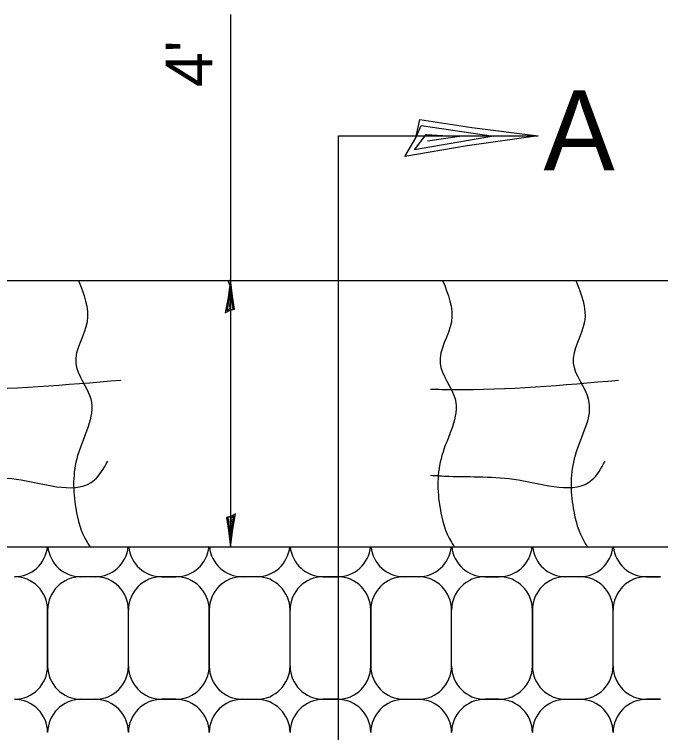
# Model space of a CAD drawing. Extents: x -0.02 to 2.83, y -0.09 to 1.83.
# Drawn here: x 2.079 to 2.2407, y 1.4182 to 1.598 of the extents above; entities that cross this region are included whole.
import ezdxf

# ---------------------------------------------------------------- set-up
doc = ezdxf.new("R2010")
doc.units = 0
doc.layers.add('RD_Pr_Roadway_Dimensions', color=7, linetype='Continuous')
doc.layers.add('SH_General_Details', color=7, linetype='Continuous')

msp = doc.modelspace()

# ---------------------------------------------------------------- linework, layer by layer
at = {"layer": 'RD_Pr_Roadway_Dimensions'}
msp.add_line((2.133072917587121, 1.5979676792216488), (2.133072917587121, 1.4646837727429969), dxfattribs=at)
for points in [[(2.132961250927855, 1.523942106068383), (2.1341029175786272, 1.5241987727286919), (2.1336112509233844, 1.527433772742997), (2.133072917587121, 1.5315937727297348), (2.132462917592932, 1.5271521060670419), (2.131779584255625, 1.5232604393961533), (2.132961250927855, 1.523942106068383), (2.1337162509230865, 1.5242837727273508), (2.1330662509268117, 1.528798772732417), (2.132199584252198, 1.523863772730033), (2.133171250925769, 1.5245921060646577), (2.1330395842460885, 1.5266654394070311), (2.1327379175884618, 1.5246704394022628)], [(2.1331845842463864, 1.4723354394043489), (2.1320429175956144, 1.47207877274404), (2.1325345842508567, 1.468843772729735), (2.133072917587121, 1.4646837727429969), (2.1336829175813095, 1.46912543940569), (2.134366250918616, 1.4730171060765787), (2.1331845842463864, 1.4723354394043489), (2.1324295842511547, 1.4719937727252645), (2.1330795842474295, 1.4674787727395697), (2.1339462509220435, 1.472413772741954), (2.1329745842484726, 1.4716854394080743), (2.133106250928153, 1.4696121060649558), (2.1334079175857794, 1.4716071060697242)]]:
    msp.add_lwpolyline(points, dxfattribs=at)
at = {"layer": 'SH_General_Details'}
for p, q in [((2.160139584249814, 0.7265487727324172), (2.160139584249814, 1.5675437727371855)), ((2.160139584249814, 1.5675437727371855), (2.210069584256966, 1.5675437727371855)), ((1.8334362509114637, 1.531403772732119), (2.4854845842583075, 1.531403772732119)), ((2.132409584250857, 1.5313504394094153), (2.1328595842583074, 1.530268772741656)), ((2.0690929175881636, 1.4647371060649557), (2.251104584263076, 1.4647371060649557)), ((2.0992029175823523, 1.4572537727358443), (2.095652917590548, 1.4572537727358443)), ((2.0992029175823523, 1.4572537727358443), (2.095652917590548, 1.4572537727358443)), ((2.1158695842487707, 1.4572537727358443), (2.1194195842606915, 1.4572537727358443)), ((2.1194195842606915, 1.4572537727358443), (2.1158695842487707, 1.4572537727358443)), ((2.139636250919659, 1.4572537727358443), (2.136086250927855, 1.4572537727358443)), ((2.139636250919659, 1.4572537727358443), (2.136086250927855, 1.4572537727358443)), ((2.1563029175860775, 1.4572537727358443), (2.159852917578627, 1.4572537727358443)), ((2.159852917578627, 1.4572537727358443), (2.1563029175860775, 1.4572537727358443)), ((2.1800695842569664, 1.4572537727358443), (2.1765195842450455, 1.4572537727358443)), ((2.1800695842569664, 1.4572537727358443), (2.1765195842450455, 1.4572537727358443)), ((2.1967362509233848, 1.4572537727358443), (2.200286250915934, 1.4572537727358443)), ((2.200286250915934, 1.4572537727358443), (2.1967362509233848, 1.4572537727358443)), ((2.220502917594273, 1.4572537727358443), (2.2169529175823524, 1.4572537727358443)), ((2.220502917594273, 1.4572537727358443), (2.2169529175823524, 1.4572537727358443)), ((2.2371695842606916, 1.4572537727358443), (2.240719584253241, 1.4572537727358443)), ((2.240719584253241, 1.4572537727358443), (2.2371695842606916, 1.4572537727358443)), ((2.0873195842569663, 1.4349037727321192), (2.0873195842569663, 1.4489204394022628)), ((2.0873195842569663, 1.4489204394022628), (2.0873195842569663, 1.4349037727321192)), ((2.0873195842569663, 1.4489204394022628), (2.0873195842569663, 1.4349037727321192)), ((2.107536250915934, 1.4349037727321192), (2.107536250915934, 1.4489204394022628)), ((2.107536250915934, 1.4349037727321192), (2.107536250915934, 1.4489204394022628)), ((2.107536250915934, 1.4349037727321192), (2.107536250915934, 1.4489204394022628)), ((2.127752917594273, 1.4349037727321192), (2.127752917594273, 1.4489204394022628)), ((2.127752917594273, 1.4489204394022628), (2.127752917594273, 1.4349037727321192)), ((2.127752917594273, 1.4489204394022628), (2.127752917594273, 1.4349037727321192)), ((2.147969584253241, 1.4349037727321192), (2.147969584253241, 1.4489204394022628)), ((2.147969584253241, 1.4349037727321192), (2.147969584253241, 1.4489204394022628)), ((2.147969584253241, 1.4349037727321192), (2.147969584253241, 1.4489204394022628)), ((2.1681862509114636, 1.4349037727321192), (2.1681862509114636, 1.4489204394022628)), ((2.1681862509114636, 1.4489204394022628), (2.1681862509114636, 1.4349037727321192)), ((2.1681862509114636, 1.4489204394022628), (2.1681862509114636, 1.4349037727321192)), ((2.188402917590548, 1.4349037727321192), (2.188402917590548, 1.4489204394022628)), ((2.188402917590548, 1.4349037727321192), (2.188402917590548, 1.4489204394022628)), ((2.188402917590548, 1.4349037727321192), (2.188402917590548, 1.4489204394022628)), ((2.208619584248771, 1.4349037727321192), (2.208619584248771, 1.4489204394022628)), ((2.208619584248771, 1.4489204394022628), (2.208619584248771, 1.4349037727321192)), ((2.208619584248771, 1.4489204394022628), (2.208619584248771, 1.4349037727321192)), ((2.2288362509278548, 1.4349037727321192), (2.2288362509278548, 1.4489204394022628)), ((2.2288362509278548, 1.4349037727321192), (2.2288362509278548, 1.4489204394022628)), ((2.2288362509278548, 1.4349037727321192), (2.2288362509278548, 1.4489204394022628)), ((2.095652917590548, 1.4265704393985374), (2.0992029175823523, 1.4265704393985374)), ((2.095652917590548, 1.4265704393985374), (2.0992029175823523, 1.4265704393985374)), ((2.1158695842487707, 1.4265704393985374), (2.1194195842606915, 1.4265704393985374)), ((2.1158695842487707, 1.4265704393985374), (2.1194195842606915, 1.4265704393985374)), ((2.1194195842606915, 1.4265704393985374), (2.1158695842487707, 1.4265704393985374)), ((2.136086250927855, 1.4265704393985374), (2.139636250919659, 1.4265704393985374)), ((2.136086250927855, 1.4265704393985374), (2.139636250919659, 1.4265704393985374)), ((2.1563029175860775, 1.4265704393985374), (2.159852917578627, 1.4265704393985374)), ((2.1563029175860775, 1.4265704393985374), (2.159852917578627, 1.4265704393985374)), ((2.159852917578627, 1.4265704393985374), (2.1563029175860775, 1.4265704393985374)), ((2.1765195842450455, 1.4265704393985374), (2.1800695842569664, 1.4265704393985374)), ((2.1765195842450455, 1.4265704393985374), (2.1800695842569664, 1.4265704393985374)), ((2.1967362509233848, 1.4265704393985374), (2.200286250915934, 1.4265704393985374)), ((2.1967362509233848, 1.4265704393985374), (2.200286250915934, 1.4265704393985374)), ((2.200286250915934, 1.4265704393985374), (2.1967362509233848, 1.4265704393985374)), ((2.2169529175823524, 1.4265704393985374), (2.220502917594273, 1.4265704393985374)), ((2.2169529175823524, 1.4265704393985374), (2.220502917594273, 1.4265704393985374)), ((2.2371695842606916, 1.4265704393985374), (2.240719584253241, 1.4265704393985374)), ((2.2371695842606916, 1.4265704393985374), (2.240719584253241, 1.4265704393985374)), ((2.240719584253241, 1.4265704393985374), (2.2371695842606916, 1.4265704393985374))]:
    msp.add_line(p, q, dxfattribs=at)
msp.add_lwpolyline([(2.1794629175929323, 1.5670971060598893), (2.180489584253539, 1.5716637727419538), (2.1934295842511546, 1.5696971060636147), (2.210069584256966, 1.5675437727371855), (2.1923029175860775, 1.5651037727395698), (2.1767362509233847, 1.5623704394104583), (2.1794629175929323, 1.5670971060598893), (2.1808295842474297, 1.5701171060601873), (2.1988895842498137, 1.5675171060765787), (2.1791495842603936, 1.5640504393974943), (2.1820629175966575, 1.5679371060731513), (2.190356250928153, 1.567410439392428), (2.182376250929196, 1.56620377274404)], dxfattribs=at)
for centre, start, end in [((2.078986501601149, 1.465587381264071), 270, 354.1456611111111), ((2.0956531682675674, 1.465587381264071), 185.8543388888889, 270), ((2.0992031682794883, 1.465587381264071), 270, 354.1456611111111), ((2.1158698349459066, 1.465587381264071), 185.8543388888889, 270), ((2.119419834938456, 1.465587381264071), 270, 354.1456611111111), ((2.1360865016048742, 1.465587381264071), 185.8543388888889, 270), ((2.1396365015966787, 1.465587381264071), 270, 354.1456611111111), ((2.156303168263842, 1.465587381264071), 185.8543388888889, 270), ((2.159853168275763, 1.465587381264071), 270, 354.1456611111111), ((2.1765198349421815, 1.465587381264071), 185.8543388888889, 270), ((2.1800698349339855, 1.465587381264071), 270, 354.1456611111111), ((2.196736501601149, 1.465587381264071), 185.8543388888889, 270), ((2.20028650161307, 1.465587381264071), 270, 354.1456611111111), ((2.2169531682794883, 1.465587381264071), 185.8543388888889, 270), ((2.220503168271293, 1.465587381264071), 270, 354.1456611111111), ((2.237169834938456, 1.465587381264071), 185.8543388888889, 270), ((2.078986501601149, 1.4489207145969076), 0, 90), ((2.0956531682675674, 1.4489207145969076), 90, 180), ((2.0992031682794883, 1.4489207145969076), 0, 90), ((2.1158698349459066, 1.4489207145969076), 90, 180), ((2.119419834938456, 1.4489207145969076), 0, 90), ((2.1360865016048742, 1.4489207145969076), 90, 180), ((2.1396365015966787, 1.4489207145969076), 0, 90), ((2.156303168263842, 1.4489207145969076), 90, 180), ((2.159853168275763, 1.4489207145969076), 0, 90), ((2.1765198349421815, 1.4489207145969076), 90, 180), ((2.1800698349339855, 1.4489207145969076), 0, 90), ((2.196736501601149, 1.4489207145969076), 90, 180), ((2.20028650161307, 1.4489207145969076), 0, 90), ((2.2169531682794883, 1.4489207145969076), 90, 180), ((2.220503168271293, 1.4489207145969076), 0, 90), ((2.237169834938456, 1.4489207145969076), 90, 180), ((2.078986501601149, 1.434904047926764), 270, 360), ((2.0956531682675674, 1.434904047926764), 180, 270), ((2.0992031682794883, 1.434904047926764), 270, 360), ((2.1158698349459066, 1.434904047926764), 180, 270), ((2.119419834938456, 1.434904047926764), 270, 360), ((2.1360865016048742, 1.434904047926764), 180, 270), ((2.1396365015966787, 1.434904047926764), 270, 360), ((2.156303168263842, 1.434904047926764), 180, 270), ((2.159853168275763, 1.434904047926764), 270, 360), ((2.1765198349421815, 1.434904047926764), 180, 270), ((2.1800698349339855, 1.434904047926764), 270, 360), ((2.196736501601149, 1.434904047926764), 180, 270), ((2.20028650161307, 1.434904047926764), 270, 360), ((2.2169531682794883, 1.434904047926764), 180, 270), ((2.220503168271293, 1.434904047926764), 270, 360), ((2.237169834938456, 1.434904047926764), 180, 270), ((2.078986501601149, 1.4182373812596007), 0, 90), ((2.0956531682675674, 1.4182373812596007), 90, 180), ((2.0992031682794883, 1.4182373812596007), 0, 90), ((2.1158698349459066, 1.4182373812596007), 90, 180), ((2.119419834938456, 1.4182373812596007), 0, 90), ((2.1360865016048742, 1.4182373812596007), 90, 180), ((2.1396365015966787, 1.4182373812596007), 0, 90), ((2.156303168263842, 1.4182373812596007), 90, 180), ((2.159853168275763, 1.4182373812596007), 0, 90), ((2.1765198349421815, 1.4182373812596007), 90, 180), ((2.1800698349339855, 1.4182373812596007), 0, 90), ((2.196736501601149, 1.4182373812596007), 90, 180), ((2.20028650161307, 1.4182373812596007), 0, 90), ((2.2169531682794883, 1.4182373812596007), 90, 180), ((2.220503168271293, 1.4182373812596007), 0, 90), ((2.237169834938456, 1.4182373812596007), 90, 180)]:
    msp.add_arc(centre, 0.008333333333333331, start, end, dxfattribs=at)
for points in [[(2.0950062509244276, 1.531403772732119), (2.097181250916232, 1.5210687727334602), (2.0943479175833954, 1.5106954393985375), (2.098121250913848, 1.5017354393998785), (2.0948212509220436, 1.4875887727345034), (2.0943479175833954, 1.4743821060659987), (2.097181250916232, 1.4658954394067332), (2.097922917590846, 1.4647371060649557)], [(2.1861662509111657, 1.531403772732119), (2.1883412509230866, 1.5210687727334602), (2.1855079175895047, 1.5106954393985375), (2.1892812509207022, 1.5017354393998785), (2.185981250928153, 1.4875887727345034), (2.1855079175895047, 1.4743821060659987), (2.1883412509230866, 1.4658954394067332), (2.189082917577584, 1.4647371060649557)], [(2.2194995842440024, 1.531403772732119), (2.2216745842559233, 1.5210687727334602), (2.2188412509230866, 1.5106954393985375), (2.222614584253539, 1.5017354393998785), (2.219314584261735, 1.4875887727345034), (2.2188412509230866, 1.4743821060659987), (2.2216745842559233, 1.4658954394067332), (2.2224162509111656, 1.4647371060649557)], [(1.9929345842463866, 1.5102221060598893), (2.0268879175847365, 1.5111687727371854), (2.053767917579968, 1.5045621060731513), (2.064141250914891, 1.5040887727345034), (2.105641250914891, 1.506448772728692)], [(2.1831195842487707, 1.5041854394080743), (2.188634584254582, 1.5040887727345034), (2.230134584254582, 1.506448772728692)], [(1.9938745842440022, 1.4833421060646577), (2.018401250925471, 1.4847554394009217), (2.0632012509172752, 1.4824021060670418), (2.0806479175953165, 1.4814554394091173), (2.099041250911166, 1.4814554394091173), (2.1023412509230868, 1.4861687727371855)], [(2.1831195842487707, 1.4826471060718103), (2.1876945842569664, 1.4824021060670418), (2.205141250914891, 1.4814554394091173), (2.223534584250857, 1.4814554394091173), (2.226834584262778, 1.4861687727371855)]]:
    msp.add_spline(points, degree=3, dxfattribs=at)

# ---------------------------------------------------------------- texts
at = {"layer": 'RD_Pr_Roadway_Dimensions'}
msp.add_text("4'", height=0.011666669999999999, rotation=90, dxfattribs=at).set_placement((2.1285529175865747, 1.57979542180761))
at = {"layer": 'SH_General_Details'}
msp.add_text('A', height=0.02, dxfattribs=at).set_placement((2.2113951822569926, 1.5589237727324172))

doc.saveas('drawing.dxf')
